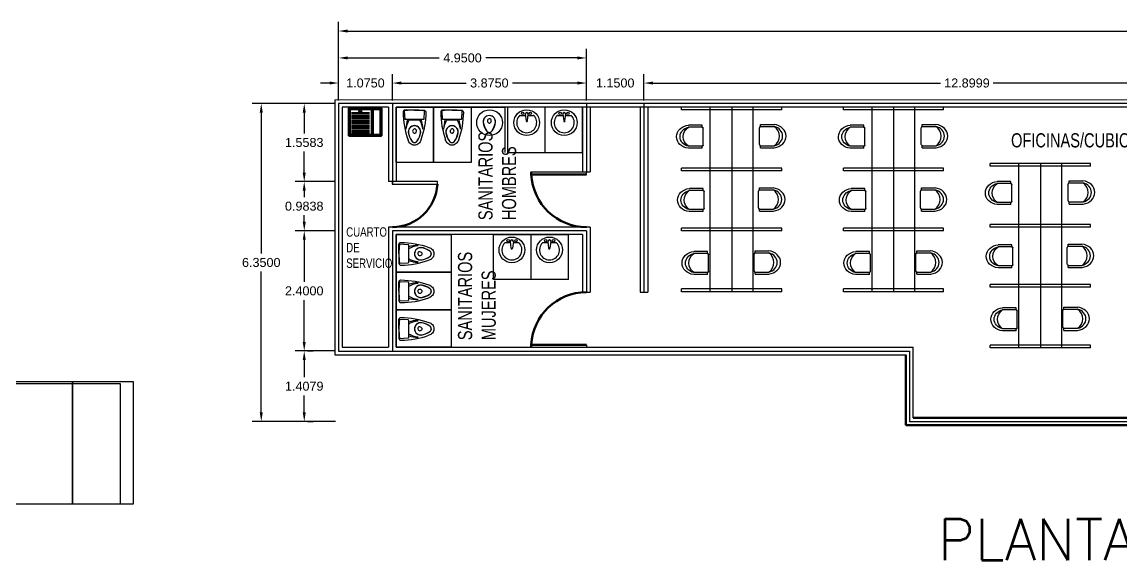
# Model space of a CAD drawing. Header units: millimetres. Extents: x 1263 to 3002, y 1308 to 2683.
# Drawn here: x 1456.54 to 1478.51, y 1385.61 to 1396.36 of the extents above; entities that cross this region are included whole.
import ezdxf

# ---------------------------------------------------------------- set-up
doc = ezdxf.new("R2010")
doc.units = ezdxf.units.MM
doc.header["$PDMODE"] = 34
for name, color, linetype in [('1- muro de carga', 5, 'Continuous'), ('Mezanine', 6, 'Continuous'), ('MUEBLES', 43, 'Continuous')]:
    doc.layers.add(name, color=color, linetype=linetype)
doc.layers.add('muros', color=5, linetype='Continuous', lineweight=50)
doc.styles.add('ARRAY BASE$0$STYLE1', font='swissc.ttf', dxfattribs={"width": 0.9})
doc.styles.get("Standard").update_dxf_attribs({"font": 'arial.ttf'})
doc.styles.add('TEXTOS', font='romans.shx')
doc.dimstyles.get("Standard").update_dxf_attribs({"dimtxt": 0.18, "dimasz": 0.18, "dimexe": 0.18, "dimexo": 0.0625, "dimgap": 0.09, "dimtad": 0, "dimtih": 1, "dimtoh": 1, "dimdec": 4, "dimzin": 0, "dimdsep": 46, "dimtxsty": 'Standard', "dimcen": 0.09, "dimadec": 0, "dimazin": 0, "dimtfac": 1, "dimtdec": 4, "dimtofl": 0, "dimtmove": 0, "dimatfit": 3, "dimfxl": 1, "dimtolj": 1, "dimtzin": 0, "dimarcsym": 0})

# ---------------------------------------------------------------- blocks, each defined once
blk = doc.blocks.new('*D128')
at = {"color": 0, "lineweight": -2, "transparency": 16777216}
for p, q in [((1462.864, 1394.793), (1462.864, 1395.32)), ((1463.939, 1394.793), (1463.939, 1395.32)), ((1462.684, 1395.14), (1462.504, 1395.14)), ((1464.119, 1395.14), (1464.299, 1395.14))]:
    blk.add_line(p, q, dxfattribs=at)
at = {"color": 0, "transparency": 16777216}
for points in [[(1462.684, 1395.17), (1462.684, 1395.11), (1462.864, 1395.14)], [(1464.119, 1395.17), (1464.119, 1395.11), (1463.939, 1395.14)]]:
    blk.add_solid(points, dxfattribs=at)
at = {"layer": 'Defpoints', "color": 0, "transparency": 16777216}
for p in [(1463.939, 1395.14), (1462.864, 1394.731), (1463.939, 1394.731)]:
    blk.add_point(p, dxfattribs=at)
at = {"color": 0, "transparency": 16777216, "insert": (1463.401, 1395.14), "char_height": 0.18, "attachment_point": 5}
blk.add_mtext('\\A1;1.0750', dxfattribs=at)
blk = doc.blocks.new('*D129')
at = {"color": 0, "lineweight": -2, "transparency": 16777216}
for p, q in [((1463.939, 1394.793), (1463.939, 1395.32)), ((1467.814, 1394.793), (1467.814, 1395.32)), ((1464.119, 1395.14), (1465.413, 1395.14)), ((1467.634, 1395.14), (1466.339, 1395.14))]:
    blk.add_line(p, q, dxfattribs=at)
at = {"color": 0, "transparency": 16777216}
for points in [[(1464.119, 1395.17), (1464.119, 1395.11), (1463.939, 1395.14)], [(1467.634, 1395.17), (1467.634, 1395.11), (1467.814, 1395.14)]]:
    blk.add_solid(points, dxfattribs=at)
at = {"layer": 'Defpoints', "color": 0, "transparency": 16777216}
for p in [(1467.814, 1395.14), (1463.939, 1394.731), (1467.814, 1394.731)]:
    blk.add_point(p, dxfattribs=at)
at = {"color": 0, "transparency": 16777216, "insert": (1465.876, 1395.14), "char_height": 0.18, "attachment_point": 5}
blk.add_mtext('\\A1;3.8750', dxfattribs=at)
blk = doc.blocks.new('*D130')
at = {"color": 0, "lineweight": -2, "transparency": 16777216}
for p, q in [((1467.814, 1394.793), (1467.814, 1395.32)), ((1468.964, 1394.793), (1468.964, 1395.32)), ((1467.634, 1395.14), (1467.454, 1395.14)), ((1469.144, 1395.14), (1469.324, 1395.14))]:
    blk.add_line(p, q, dxfattribs=at)
at = {"color": 0, "transparency": 16777216}
for points in [[(1467.634, 1395.17), (1467.634, 1395.11), (1467.814, 1395.14)], [(1469.144, 1395.17), (1469.144, 1395.11), (1468.964, 1395.14)]]:
    blk.add_solid(points, dxfattribs=at)
at = {"layer": 'Defpoints', "color": 0, "transparency": 16777216}
for p in [(1468.964, 1395.14), (1467.814, 1394.731), (1468.964, 1394.731)]:
    blk.add_point(p, dxfattribs=at)
at = {"color": 0, "transparency": 16777216, "insert": (1468.389, 1395.14), "char_height": 0.18, "attachment_point": 5}
blk.add_mtext('\\A1;1.1500', dxfattribs=at)
blk = doc.blocks.new('*D109')
at = {"color": 0, "lineweight": -2, "transparency": 16777216}
for p, q in [((1468.964, 1394.793), (1468.964, 1395.32)), ((1481.863, 1394.793), (1481.863, 1395.32)), ((1469.144, 1395.14), (1474.888, 1395.14)), ((1481.683, 1395.14), (1475.939, 1395.14))]:
    blk.add_line(p, q, dxfattribs=at)
at = {"color": 0, "transparency": 16777216}
for points in [[(1469.144, 1395.17), (1469.144, 1395.11), (1468.964, 1395.14)], [(1481.683, 1395.17), (1481.683, 1395.11), (1481.863, 1395.14)]]:
    blk.add_solid(points, dxfattribs=at)
at = {"layer": 'Defpoints', "color": 0, "transparency": 16777216}
for p in [(1481.863, 1395.14), (1468.964, 1394.731), (1481.863, 1394.731)]:
    blk.add_point(p, dxfattribs=at)
at = {"color": 0, "transparency": 16777216, "insert": (1475.413, 1395.14), "char_height": 0.18, "attachment_point": 5}
blk.add_mtext('\\A1;12.8999', dxfattribs=at)
blk = doc.blocks.new('*D134')
at = {"color": 0, "lineweight": -2, "transparency": 16777216}
for p, q in [((1462.864, 1394.793), (1462.864, 1395.821)), ((1467.814, 1394.793), (1467.814, 1395.821)), ((1463.044, 1395.641), (1464.872, 1395.641)), ((1467.634, 1395.641), (1465.805, 1395.641))]:
    blk.add_line(p, q, dxfattribs=at)
at = {"color": 0, "transparency": 16777216}
for points in [[(1463.044, 1395.671), (1463.044, 1395.611), (1462.864, 1395.641)], [(1467.634, 1395.671), (1467.634, 1395.611), (1467.814, 1395.641)]]:
    blk.add_solid(points, dxfattribs=at)
at = {"layer": 'Defpoints', "color": 0, "transparency": 16777216}
for p in [(1467.814, 1395.641), (1462.864, 1394.731), (1467.814, 1394.731)]:
    blk.add_point(p, dxfattribs=at)
at = {"color": 0, "transparency": 16777216, "insert": (1465.339, 1395.641), "char_height": 0.18, "attachment_point": 5}
blk.add_mtext('\\A1;4.9500', dxfattribs=at)
blk = doc.blocks.new('*D137')
at = {"color": 0, "lineweight": -2, "transparency": 16777216}
for p, q in [((1462.864, 1394.793), (1462.864, 1396.359)), ((1463.044, 1396.179), (1484.236, 1396.179)), ((1506.502, 1396.179), (1485.31, 1396.179)), ((1506.682, 1394.793), (1506.682, 1396.359))]:
    blk.add_line(p, q, dxfattribs=at)
at = {"color": 0, "transparency": 16777216}
for points in [[(1463.044, 1396.209), (1463.044, 1396.149), (1462.864, 1396.179)], [(1506.502, 1396.209), (1506.502, 1396.149), (1506.682, 1396.179)]]:
    blk.add_solid(points, dxfattribs=at)
at = {"layer": 'Defpoints', "color": 0, "transparency": 16777216}
for p in [(1506.682, 1396.179), (1462.864, 1394.731), (1506.682, 1394.731)]:
    blk.add_point(p, dxfattribs=at)
at = {"color": 0, "transparency": 16777216, "insert": (1484.773, 1396.179), "char_height": 0.18, "attachment_point": 5}
blk.add_mtext('\\A1;43.8186', dxfattribs=at)
blk = doc.blocks.new('*D138')
at = {"color": 0, "lineweight": -2, "transparency": 16777216}
for p, q in [((1462.801, 1394.731), (1461.999, 1394.731)), ((1462.179, 1394.551), (1462.179, 1394.134)), ((1462.179, 1393.352), (1462.179, 1393.77)), ((1462.801, 1393.172), (1461.999, 1393.172))]:
    blk.add_line(p, q, dxfattribs=at)
at = {"color": 0, "transparency": 16777216}
for points in [[(1462.149, 1394.551), (1462.209, 1394.551), (1462.179, 1394.731)], [(1462.149, 1393.352), (1462.209, 1393.352), (1462.179, 1393.172)]]:
    blk.add_solid(points, dxfattribs=at)
at = {"layer": 'Defpoints', "color": 0, "transparency": 16777216}
for p in [(1462.864, 1394.731), (1462.179, 1393.172), (1462.864, 1393.172)]:
    blk.add_point(p, dxfattribs=at)
at = {"color": 0, "transparency": 16777216, "insert": (1462.179, 1393.952), "char_height": 0.18, "attachment_point": 5}
blk.add_mtext('\\A1;1.5583', dxfattribs=at)
blk = doc.blocks.new('*D139')
at = {"color": 0, "lineweight": -2, "transparency": 16777216}
for p, q in [((1462.801, 1393.172), (1461.999, 1393.172)), ((1462.179, 1392.992), (1462.179, 1392.862)), ((1462.179, 1392.369), (1462.179, 1392.499)), ((1462.801, 1392.189), (1461.999, 1392.189))]:
    blk.add_line(p, q, dxfattribs=at)
at = {"color": 0, "transparency": 16777216}
for points in [[(1462.149, 1392.992), (1462.209, 1392.992), (1462.179, 1393.172)], [(1462.149, 1392.369), (1462.209, 1392.369), (1462.179, 1392.189)]]:
    blk.add_solid(points, dxfattribs=at)
at = {"layer": 'Defpoints', "color": 0, "transparency": 16777216}
for p in [(1462.864, 1393.172), (1462.179, 1392.189), (1462.864, 1392.189)]:
    blk.add_point(p, dxfattribs=at)
at = {"color": 0, "transparency": 16777216, "insert": (1462.179, 1392.68), "char_height": 0.18, "attachment_point": 5}
blk.add_mtext('\\A1;0.9838', dxfattribs=at)
blk = doc.blocks.new('*D113')
at = {"color": 0, "lineweight": -2, "transparency": 16777216}
for p, q in [((1462.801, 1392.189), (1461.999, 1392.189)), ((1462.179, 1392.009), (1462.179, 1391.17)), ((1462.179, 1389.969), (1462.179, 1390.807)), ((1462.801, 1389.789), (1461.999, 1389.789))]:
    blk.add_line(p, q, dxfattribs=at)
at = {"color": 0, "transparency": 16777216}
for points in [[(1462.149, 1392.009), (1462.209, 1392.009), (1462.179, 1392.189)], [(1462.149, 1389.969), (1462.209, 1389.969), (1462.179, 1389.789)]]:
    blk.add_solid(points, dxfattribs=at)
at = {"layer": 'Defpoints', "color": 0, "transparency": 16777216}
for p in [(1462.864, 1392.189), (1462.179, 1389.789), (1462.864, 1389.789)]:
    blk.add_point(p, dxfattribs=at)
at = {"color": 0, "transparency": 16777216, "insert": (1462.179, 1390.989), "char_height": 0.18, "attachment_point": 5}
blk.add_mtext('\\A1;2.4000', dxfattribs=at)
blk = doc.blocks.new('*D114')
at = {"color": 0, "lineweight": -2, "transparency": 16777216}
for p, q in [((1462.179, 1389.609), (1462.179, 1389.267)), ((1462.242, 1389.789), (1462.359, 1389.789)), ((1462.179, 1388.561), (1462.179, 1388.903)), ((1462.242, 1388.381), (1462.359, 1388.381))]:
    blk.add_line(p, q, dxfattribs=at)
at = {"color": 0, "transparency": 16777216}
for points in [[(1462.149, 1389.609), (1462.209, 1389.609), (1462.179, 1389.789)], [(1462.149, 1388.561), (1462.209, 1388.561), (1462.179, 1388.381)]]:
    blk.add_solid(points, dxfattribs=at)
at = {"layer": 'Defpoints', "color": 0, "transparency": 16777216}
for p in [(1462.179, 1389.789), (1462.179, 1388.381), (1462.179, 1388.381)]:
    blk.add_point(p, dxfattribs=at)
at = {"color": 0, "transparency": 16777216, "insert": (1462.179, 1389.085), "char_height": 0.18, "attachment_point": 5}
blk.add_mtext('\\A1;1.4079', dxfattribs=at)
blk = doc.blocks.new('*D115')
at = {"color": 0, "lineweight": -2, "transparency": 16777216}
for p, q in [((1462.801, 1394.731), (1461.141, 1394.731)), ((1461.321, 1394.551), (1461.321, 1391.738)), ((1461.321, 1388.561), (1461.321, 1391.374)), ((1462.801, 1388.381), (1461.141, 1388.381))]:
    blk.add_line(p, q, dxfattribs=at)
at = {"color": 0, "transparency": 16777216}
for points in [[(1461.291, 1394.551), (1461.351, 1394.551), (1461.321, 1394.731)], [(1461.291, 1388.561), (1461.351, 1388.561), (1461.321, 1388.381)]]:
    blk.add_solid(points, dxfattribs=at)
at = {"layer": 'Defpoints', "color": 0, "transparency": 16777216}
for p in [(1462.864, 1394.731), (1461.321, 1388.381), (1462.864, 1388.381)]:
    blk.add_point(p, dxfattribs=at)
at = {"color": 0, "transparency": 16777216, "insert": (1461.321, 1391.556), "char_height": 0.18, "attachment_point": 5}
blk.add_mtext('\\A1;6.3500', dxfattribs=at)

msp = doc.modelspace()

# ---------------------------------------------------------------- linework, layer by layer
at = {"color": 6}
for p, q in [((1463.93852, 1394.73073), (1463.93852, 1393.12238)), ((1467.81352, 1394.73073), (1467.81352, 1393.36389)), ((1463.93852, 1392.18866), (1463.93852, 1389.78858)), ((1467.81352, 1392.18891), (1467.81364, 1390.96431))]:
    msp.add_line(p, q, dxfattribs=at)
at = {"color": 5}
for p, q in [((1464.01352, 1394.65573), (1464.01352, 1393.17238)), ((1467.73852, 1394.65573), (1467.73852, 1393.36133)), ((1467.88852, 1394.65573), (1467.88852, 1393.36389)), ((1467.73852, 1393.36389), (1467.88852, 1393.36389)), ((1464.01352, 1393.17238), (1463.86352, 1393.17238)), ((1464.01352, 1392.26675), (1464.01352, 1392.26363)), ((1467.88852, 1392.26392), (1467.88852, 1390.96431)), ((1464.01352, 1392.11363), (1464.01352, 1389.86358)), ((1467.73852, 1392.11393), (1467.73864, 1390.96176)), ((1467.73869, 1390.96431), (1467.88852, 1390.96431)), ((1468.88852, 1390.96431), (1469.03852, 1390.96431))]:
    msp.add_line(p, q, dxfattribs=at)
for p, q in [((1465.51352, 1394.65573), (1466.18445, 1394.65573)), ((1469.71414, 1394.60172), (1469.71414, 1394.65573)), ((1471.71626, 1394.60172), (1471.71626, 1394.65573)), ((1472.94528, 1394.60172), (1472.94528, 1394.65573)), ((1474.94739, 1394.60172), (1474.94739, 1394.65573)), ((1467.81352, 1393.31389), (1467.81352, 1393.36389)), ((1469.71414, 1393.38615), (1469.71414, 1393.44016)), ((1471.71626, 1393.38615), (1471.71626, 1393.44016)), ((1472.94528, 1393.38615), (1472.94528, 1393.44016)), ((1474.94739, 1393.38615), (1474.94739, 1393.44016)), ((1475.87976, 1393.47778), (1475.87976, 1393.53179)), ((1477.88187, 1393.47778), (1477.88187, 1393.53179)), ((1463.93832, 1393.17238), (1463.93818, 1393.12238)), ((1464.83818, 1393.17238), (1463.93832, 1393.17238)), ((1469.71414, 1392.18884), (1469.71414, 1392.24285)), ((1471.71626, 1392.18884), (1471.71626, 1392.24285)), ((1472.94528, 1392.18884), (1472.94528, 1392.24285)), ((1474.94739, 1392.18884), (1474.94739, 1392.24285)), ((1475.87976, 1392.26222), (1475.87976, 1392.31622)), ((1477.88187, 1392.26222), (1477.88187, 1392.31622)), ((1465.95931, 1392.11378), (1466.70931, 1392.11378)), ((1466.70931, 1392.11378), (1467.45931, 1392.11378)), ((1469.71414, 1390.97327), (1469.71414, 1391.02728)), ((1471.71626, 1390.97327), (1471.71626, 1391.02728)), ((1472.94528, 1390.97327), (1472.94528, 1391.02728)), ((1474.94739, 1390.97327), (1474.94739, 1391.02728)), ((1475.87976, 1391.0649), (1475.87976, 1391.11891)), ((1477.88187, 1391.0649), (1477.88187, 1391.11891)), ((1467.81352, 1389.91431), (1467.81352, 1389.86431)), ((1475.87976, 1389.84933), (1475.87976, 1389.90334)), ((1477.88187, 1389.84933), (1477.88187, 1389.90334))]:
    msp.add_line(p, q)
for points in [[(1456.32983, 1386.73429), (1457.54983, 1386.73429), (1457.54983, 1389.17429), (1456.32983, 1389.17429), (1456.32983, 1386.73429)], [(1457.54983, 1386.73429), (1458.76983, 1386.73429), (1458.76983, 1389.17429), (1457.54983, 1389.17429), (1457.54983, 1386.73429)], [(1453.88983, 1389.13429), (1453.88983, 1386.73429), (1458.50983, 1386.73429), (1458.50983, 1389.13429), (1453.88983, 1389.13429)]]:
    msp.add_lwpolyline(points)
at = {"layer": '1- muro de carga', "lineweight": 25}
msp.add_line((1462.78852, 1394.80573), (1506.77946, 1394.81392), dxfattribs=at)
at = {"layer": 'Mezanine', "color": 5, "ltscale": 2}
for p, q in [((1462.78852, 1394.80573), (1462.78852, 1389.71358)), ((1463.86352, 1394.65573), (1462.93852, 1394.65573)), ((1462.93852, 1394.65573), (1462.93852, 1389.86358)), ((1463.86352, 1394.65573), (1463.86352, 1393.17238)), ((1481.86352, 1394.65573), (1464.01352, 1394.65573)), ((1467.73852, 1394.65573), (1464.01352, 1394.65573)), ((1468.88852, 1394.65573), (1468.88852, 1390.96431)), ((1469.03852, 1394.65573), (1469.03852, 1390.96431)), ((1467.88852, 1392.26392), (1463.86352, 1392.26361)), ((1463.86352, 1392.26361), (1463.86352, 1392.26358)), ((1463.86352, 1392.26361), (1463.86352, 1392.26358)), ((1463.86352, 1392.26358), (1463.86352, 1389.86358)), ((1467.73896, 1392.11393), (1464.01352, 1392.11363)), ((1467.73869, 1390.96174), (1467.73869, 1390.96176)), ((1462.93852, 1389.86358), (1463.86352, 1389.86358)), ((1464.01352, 1389.86358), (1474.34108, 1389.86358)), ((1474.34108, 1388.45573), (1474.34108, 1389.86358)), ((1462.78852, 1389.71358), (1474.19108, 1389.71358))]:
    msp.add_line(p, q, dxfattribs=at)
at = {"layer": 'Mezanine', "ltscale": 2}
msp.add_line((1493.56352, 1394.73073), (1462.86352, 1394.73073), dxfattribs=at)
at = {"layer": 'Mezanine', "color": 6, "ltscale": 2}
for p, q in [((1462.86352, 1394.73073), (1462.86352, 1390.28858)), ((1468.96352, 1394.73073), (1468.96352, 1390.96431)), ((1468.96352, 1394.73073), (1468.96352, 1390.96431)), ((1467.81352, 1392.18891), (1463.93852, 1392.18866)), ((1462.86352, 1390.28858), (1462.86352, 1389.78858)), ((1462.86352, 1389.78858), (1474.26608, 1389.78858)), ((1474.26608, 1389.78858), (1474.26608, 1388.38073)), ((1474.26608, 1388.38073), (1493.56352, 1388.38073))]:
    msp.add_line(p, q, dxfattribs=at)
at = {"layer": 'Mezanine', "color": 7, "ltscale": 2}
for p, q in [((1465.51352, 1394.65573), (1465.51352, 1393.75573)), ((1466.18445, 1394.65573), (1466.18445, 1393.75573)), ((1466.98852, 1394.65573), (1466.23852, 1394.65573)), ((1466.23852, 1394.65573), (1466.23852, 1393.75573)), ((1467.73852, 1394.65573), (1466.98852, 1394.65573)), ((1466.98852, 1393.75573), (1466.98852, 1394.65573)), ((1467.73852, 1393.75573), (1467.73852, 1394.65573)), ((1471.71626, 1394.65573), (1469.71414, 1394.65573)), ((1470.28618, 1390.97327), (1470.28618, 1394.65573)), ((1470.7152, 1394.65573), (1470.7152, 1390.97327)), ((1471.14422, 1390.97327), (1471.14422, 1394.65573)), ((1474.94739, 1394.65573), (1472.94528, 1394.65573)), ((1473.51731, 1390.97327), (1473.51731, 1394.65573)), ((1473.94634, 1394.65573), (1473.94634, 1390.97327)), ((1474.37536, 1390.97327), (1474.37536, 1394.65573)), ((1471.71626, 1394.60172), (1469.71414, 1394.60172)), ((1474.94739, 1394.60172), (1472.94528, 1394.60172)), ((1466.23852, 1393.75573), (1466.98852, 1393.75573)), ((1466.98852, 1393.75573), (1467.73852, 1393.75573)), ((1466.71352, 1393.36389), (1467.81352, 1393.36389)), ((1471.71626, 1393.44016), (1469.71414, 1393.44016)), ((1471.71626, 1393.38615), (1469.71414, 1393.38615)), ((1474.94739, 1393.44016), (1472.94528, 1393.44016)), ((1474.94739, 1393.38615), (1472.94528, 1393.38615)), ((1477.88187, 1393.53179), (1475.87976, 1393.53179)), ((1477.88187, 1393.47778), (1475.87976, 1393.47778)), ((1476.45179, 1389.84933), (1476.45179, 1393.53179)), ((1476.88081, 1393.53179), (1476.88081, 1389.84933)), ((1477.30984, 1389.84933), (1477.30984, 1393.53179)), ((1463.93818, 1393.12238), (1464.83818, 1393.12238)), ((1464.83818, 1393.12238), (1464.83818, 1393.17238)), ((1471.71626, 1392.24285), (1469.71414, 1392.24285)), ((1474.94739, 1392.24285), (1472.94528, 1392.24285)), ((1477.88187, 1392.31622), (1475.87976, 1392.31622)), ((1477.88187, 1392.26222), (1475.87976, 1392.26222)), ((1465.95931, 1391.21378), (1465.95931, 1392.11378)), ((1466.70931, 1392.11378), (1465.95931, 1392.11378)), ((1466.70931, 1391.21378), (1466.70931, 1392.11378)), ((1467.45931, 1392.11378), (1466.70931, 1392.11378)), ((1467.45931, 1391.21378), (1467.45931, 1392.11378)), ((1471.71626, 1392.18884), (1469.71414, 1392.18884)), ((1474.94739, 1392.18884), (1472.94528, 1392.18884)), ((1466.70931, 1391.21378), (1465.95931, 1391.21378)), ((1467.45931, 1391.21378), (1466.70931, 1391.21378)), ((1471.71626, 1391.02728), (1469.71414, 1391.02728)), ((1471.71626, 1390.97327), (1469.71414, 1390.97327)), ((1474.94739, 1391.02728), (1472.94528, 1391.02728)), ((1474.94739, 1390.97327), (1472.94528, 1390.97327)), ((1477.88187, 1391.11891), (1475.87976, 1391.11891)), ((1477.88187, 1391.0649), (1475.87976, 1391.0649)), ((1466.71352, 1389.86431), (1467.81352, 1389.86431)), ((1477.88187, 1389.90334), (1475.87976, 1389.90334)), ((1477.88187, 1389.84933), (1475.87976, 1389.84933))]:
    msp.add_line(p, q, dxfattribs=at)
for points in [[(1464.76352, 1394.65573), (1464.76352, 1393.55573), (1464.01352, 1393.55573), (1464.01352, 1394.65573)], [(1465.51352, 1394.65573), (1465.51352, 1393.55573), (1464.76352, 1393.55573), (1464.76352, 1394.65573)], [(1464.01352, 1392.11358), (1465.11352, 1392.11358), (1465.11352, 1391.36358), (1464.01352, 1391.36358)], [(1464.01352, 1391.36358), (1465.11352, 1391.36358), (1465.11352, 1390.61358), (1464.01352, 1390.61358)], [(1464.01352, 1390.61358), (1465.11352, 1390.61358), (1465.11352, 1389.86358), (1464.01352, 1389.86358)]]:
    msp.add_lwpolyline(points, close=True, dxfattribs=at)
at = {"layer": 'MUEBLES', "color": 7}
for p, q in [((1464.38024, 1394.59921), (1464.19054, 1394.59921)), ((1465.13024, 1394.59921), (1464.94054, 1394.59921)), ((1466.48138, 1394.49156), (1466.59663, 1394.49156)), ((1466.59278, 1394.52013), (1466.61115, 1394.38356)), ((1466.63628, 1394.38356), (1466.64992, 1394.52013)), ((1466.64707, 1394.49156), (1466.76132, 1394.49156)), ((1467.23138, 1394.49156), (1467.34663, 1394.49156)), ((1467.34278, 1394.52013), (1467.36115, 1394.38356)), ((1467.38628, 1394.38356), (1467.39992, 1394.52013)), ((1467.39707, 1394.49156), (1467.51132, 1394.49156)), ((1470.11893, 1394.25915), (1469.84966, 1394.25915)), ((1470.12478, 1394.30005), (1469.85255, 1394.30005)), ((1470.12478, 1394.25875), (1470.12478, 1394.30005)), ((1470.14542, 1393.9006), (1470.14542, 1394.23597)), ((1471.27, 1393.91149), (1471.27, 1394.24686)), ((1471.29064, 1394.31094), (1471.56286, 1394.31094)), ((1471.29064, 1394.26964), (1471.29064, 1394.31094)), ((1471.29649, 1394.27004), (1471.56576, 1394.27004)), ((1473.35007, 1394.25915), (1473.08079, 1394.25915)), ((1473.35592, 1394.30005), (1473.08369, 1394.30005)), ((1473.35592, 1394.25875), (1473.35592, 1394.30005)), ((1473.37656, 1393.9006), (1473.37656, 1394.23597)), ((1474.50113, 1393.91149), (1474.50113, 1394.24686)), ((1474.52177, 1394.31094), (1474.794, 1394.31094)), ((1474.52177, 1394.26964), (1474.52177, 1394.31094)), ((1474.52762, 1394.27004), (1474.7969, 1394.27004)), ((1470.11893, 1393.87743), (1469.84966, 1393.87743)), ((1470.12478, 1393.83653), (1469.84966, 1393.83653)), ((1470.12478, 1393.83653), (1470.12478, 1393.87743)), ((1471.29064, 1393.84741), (1471.29064, 1393.88831)), ((1471.29064, 1393.84741), (1471.56576, 1393.84741)), ((1471.29649, 1393.88831), (1471.56576, 1393.88831)), ((1473.35007, 1393.87743), (1473.08079, 1393.87743)), ((1473.35592, 1393.83653), (1473.08079, 1393.83653)), ((1473.35592, 1393.83653), (1473.35592, 1393.87743)), ((1474.52177, 1393.84741), (1474.52177, 1393.88831)), ((1474.52177, 1393.84741), (1474.7969, 1393.84741)), ((1474.52762, 1393.88831), (1474.7969, 1393.88831)), ((1476.28455, 1393.13521), (1476.01527, 1393.13521)), ((1476.2904, 1393.17611), (1476.01817, 1393.17611)), ((1476.2904, 1393.13482), (1476.2904, 1393.17611)), ((1476.31103, 1392.77667), (1476.31103, 1393.11203)), ((1477.43561, 1392.78755), (1477.43561, 1393.12292)), ((1477.45625, 1393.187), (1477.72848, 1393.187)), ((1477.45625, 1393.1457), (1477.45625, 1393.187)), ((1477.4621, 1393.1461), (1477.73137, 1393.1461)), ((1470.13769, 1392.99393), (1469.86841, 1392.99393)), ((1470.14354, 1393.03483), (1469.87131, 1393.03483)), ((1470.14354, 1392.99354), (1470.14354, 1393.03483)), ((1470.16417, 1392.63539), (1470.16417, 1392.97075)), ((1471.25124, 1392.64627), (1471.25124, 1392.98164)), ((1471.27188, 1393.04572), (1471.54411, 1393.04572)), ((1471.27188, 1393.00442), (1471.27188, 1393.04572)), ((1471.27773, 1393.00482), (1471.54701, 1393.00482)), ((1473.36882, 1392.99393), (1473.09955, 1392.99393)), ((1473.37467, 1393.03483), (1473.10244, 1393.03483)), ((1473.37467, 1392.99354), (1473.37467, 1393.03483)), ((1473.39531, 1392.63539), (1473.39531, 1392.97075)), ((1474.48238, 1392.64627), (1474.48238, 1392.98164)), ((1474.50302, 1393.04572), (1474.77525, 1393.04572)), ((1474.50302, 1393.00442), (1474.50302, 1393.04572)), ((1474.50887, 1393.00482), (1474.77814, 1393.00482)), ((1476.28455, 1392.75349), (1476.01527, 1392.75349)), ((1476.2904, 1392.71259), (1476.01527, 1392.71259)), ((1476.2904, 1392.71259), (1476.2904, 1392.75349)), ((1477.45625, 1392.72348), (1477.45625, 1392.76438)), ((1477.45625, 1392.72348), (1477.73137, 1392.72348)), ((1477.4621, 1392.76438), (1477.73137, 1392.76438)), ((1470.13769, 1392.61221), (1469.86841, 1392.61221)), ((1470.14354, 1392.57131), (1469.86841, 1392.57131)), ((1470.14354, 1392.57131), (1470.14354, 1392.61221)), ((1471.27188, 1392.5822), (1471.27188, 1392.6231)), ((1471.27188, 1392.5822), (1471.54701, 1392.5822)), ((1471.27773, 1392.6231), (1471.54701, 1392.6231)), ((1473.36882, 1392.61221), (1473.09955, 1392.61221)), ((1473.37467, 1392.57131), (1473.09955, 1392.57131)), ((1473.37467, 1392.57131), (1473.37467, 1392.61221)), ((1474.50302, 1392.5822), (1474.50302, 1392.6231)), ((1474.50302, 1392.5822), (1474.77814, 1392.5822)), ((1474.50887, 1392.6231), (1474.77814, 1392.6231)), ((1466.30077, 1391.94961), (1466.18651, 1391.94961)), ((1466.31155, 1391.84162), (1466.29791, 1391.97818)), ((1466.35505, 1391.97818), (1466.33668, 1391.84162)), ((1466.46645, 1391.94961), (1466.35121, 1391.94961)), ((1467.05077, 1391.94961), (1466.93651, 1391.94961)), ((1467.06155, 1391.84162), (1467.04791, 1391.97818)), ((1467.10505, 1391.97818), (1467.08668, 1391.84162)), ((1467.21645, 1391.94961), (1467.10121, 1391.94961)), ((1471.18256, 1391.78821), (1471.45479, 1391.78821)), ((1471.18256, 1391.74691), (1471.18256, 1391.78821)), ((1474.41369, 1391.78821), (1474.68592, 1391.78821)), ((1474.41369, 1391.74691), (1474.41369, 1391.78821)), ((1476.3033, 1391.86999), (1476.03403, 1391.86999)), ((1476.30915, 1391.91089), (1476.03692, 1391.91089)), ((1476.30915, 1391.8696), (1476.30915, 1391.91089)), ((1476.32979, 1391.51145), (1476.32979, 1391.84682)), ((1477.41686, 1391.52234), (1477.41686, 1391.8577)), ((1477.43749, 1391.92178), (1477.70972, 1391.92178)), ((1477.43749, 1391.88049), (1477.43749, 1391.92178)), ((1477.44334, 1391.88088), (1477.71262, 1391.88088)), ((1464.07004, 1391.7303), (1464.07004, 1391.5406)), ((1470.22701, 1391.73642), (1469.95773, 1391.73642)), ((1470.23286, 1391.77732), (1469.96063, 1391.77732)), ((1470.23286, 1391.73602), (1470.23286, 1391.77732)), ((1470.2535, 1391.37787), (1470.2535, 1391.71324)), ((1471.16192, 1391.38876), (1471.16192, 1391.72413)), ((1471.18841, 1391.74731), (1471.45768, 1391.74731)), ((1473.45815, 1391.73642), (1473.18887, 1391.73642)), ((1473.464, 1391.77732), (1473.19177, 1391.77732)), ((1473.464, 1391.73602), (1473.464, 1391.77732)), ((1473.48463, 1391.37787), (1473.48463, 1391.71324)), ((1474.39306, 1391.38876), (1474.39306, 1391.72413)), ((1474.41954, 1391.74731), (1474.68882, 1391.74731)), ((1470.22701, 1391.35469), (1469.95773, 1391.35469)), ((1470.23286, 1391.31379), (1470.23286, 1391.35469)), ((1471.18256, 1391.32468), (1471.18256, 1391.36558)), ((1471.18841, 1391.36558), (1471.45768, 1391.36558)), ((1473.45815, 1391.35469), (1473.18887, 1391.35469)), ((1473.464, 1391.31379), (1473.464, 1391.35469)), ((1474.41369, 1391.32468), (1474.41369, 1391.36558)), ((1474.41954, 1391.36558), (1474.68882, 1391.36558)), ((1476.3033, 1391.48827), (1476.03403, 1391.48827)), ((1476.30915, 1391.44737), (1476.03403, 1391.44737)), ((1476.30915, 1391.44737), (1476.30915, 1391.48827)), ((1477.43749, 1391.45826), (1477.43749, 1391.49916)), ((1477.43749, 1391.45826), (1477.71262, 1391.45826)), ((1477.44334, 1391.49916), (1477.71262, 1391.49916)), ((1470.23286, 1391.31379), (1469.95773, 1391.31379)), ((1471.18256, 1391.32468), (1471.45768, 1391.32468)), ((1473.464, 1391.31379), (1473.18887, 1391.31379)), ((1474.41369, 1391.32468), (1474.68882, 1391.32468)), ((1464.07004, 1390.9803), (1464.07004, 1390.7906)), ((1476.39262, 1390.61248), (1476.12335, 1390.61248)), ((1476.39847, 1390.65338), (1476.12624, 1390.65338)), ((1476.39847, 1390.61208), (1476.39847, 1390.65338)), ((1476.41911, 1390.25393), (1476.41911, 1390.5893)), ((1477.32753, 1390.26482), (1477.32753, 1390.60019)), ((1477.34817, 1390.66427), (1477.6204, 1390.66427)), ((1477.34817, 1390.62297), (1477.34817, 1390.66427)), ((1477.35402, 1390.62337), (1477.6233, 1390.62337)), ((1464.07004, 1390.2303), (1464.07004, 1390.0406)), ((1476.39262, 1390.23076), (1476.12335, 1390.23076)), ((1476.39847, 1390.18986), (1476.12335, 1390.18986)), ((1476.39847, 1390.18986), (1476.39847, 1390.23076)), ((1477.34817, 1390.20074), (1477.34817, 1390.24164)), ((1477.34817, 1390.20074), (1477.6233, 1390.20074)), ((1477.35402, 1390.24164), (1477.6233, 1390.24164))]:
    msp.add_line(p, q, dxfattribs=at)
for points in [[(1464.56707, 1394.58969, -0.39974944), (1464.57699, 1394.57812), (1464.5687, 1394.4201, -0.39895955), (1464.55721, 1394.40919), (1464.38024, 1394.40919), (1464.20327, 1394.40919, -0.39895955), (1464.19177, 1394.4201), (1464.18349, 1394.57812, -0.39974944), (1464.19054, 1394.59921, 0.44429317), (1464.15388, 1394.55864, 0.08266886), (1464.252, 1394.00159)], [(1464.56707, 1394.58969, 0.02553737), (1464.38024, 1394.59921), (1464.56994, 1394.59921, -0.44429317), (1464.60659, 1394.55864, -0.08266886), (1464.50848, 1394.00159, -0.13693872), (1464.46461, 1393.93156, -0.185158), (1464.38024, 1393.89921, -0.185158), (1464.29587, 1393.93156, -0.13693872), (1464.252, 1394.00159)], [(1465.31707, 1394.58969, -0.39974944), (1465.32699, 1394.57812), (1465.3187, 1394.4201, -0.39895955), (1465.30721, 1394.40919), (1465.13024, 1394.40919), (1464.95327, 1394.40919, -0.39895955), (1464.94177, 1394.4201), (1464.93349, 1394.57812, -0.39974944), (1464.94054, 1394.59921, 0.44429317), (1464.90388, 1394.55864, 0.08266886), (1465.002, 1394.00159)], [(1465.31707, 1394.58969, 0.02553737), (1465.13024, 1394.59921), (1465.31994, 1394.59921, -0.44429317), (1465.35659, 1394.55864, -0.08266886), (1465.25848, 1394.00159, -0.13693872), (1465.21461, 1393.93156, -0.185158), (1465.13024, 1393.89921, -0.185158), (1465.04587, 1393.93156, -0.13693872), (1465.002, 1394.00159)], [(1465.99478, 1394.33533, 0.49236941), (1465.87459, 1394.49156, 0.49236941), (1465.75441, 1394.33533)], [(1465.99317, 1394.34038, 0.4810095), (1465.87459, 1394.48879, 0.4810095), (1465.75601, 1394.34038)], [(1464.21629, 1394.21761, -0.10293384), (1464.27781, 1394.40116, -0.26662364), (1464.28378, 1394.40458), (1464.38024, 1394.40458), (1464.4767, 1394.40458, -0.26662364), (1464.48266, 1394.40116, -0.10293384), (1464.54418, 1394.21761)], [(1464.50042, 1394.13323, 0.49236941), (1464.38024, 1394.28945, 0.49236941), (1464.26005, 1394.13323)], [(1464.49882, 1394.13827, 0.4810095), (1464.38024, 1394.28669, 0.4810095), (1464.26166, 1394.13827)], [(1464.96629, 1394.21761, -0.10293384), (1465.02781, 1394.40116, -0.26662364), (1465.03378, 1394.40458), (1465.13024, 1394.40458), (1465.2267, 1394.40458, -0.26662364), (1465.23266, 1394.40116, -0.10293384), (1465.29418, 1394.21761)], [(1465.25042, 1394.13323, 0.49236941), (1465.13024, 1394.28945, 0.49236941), (1465.01005, 1394.13323)], [(1465.24882, 1394.13827, 0.4810095), (1465.13024, 1394.28669, 0.4810095), (1465.01166, 1394.13827)], [(1465.75047, 1394.35978, 0.12261164), (1465.81784, 1394.18677, 0.27575842), (1465.87459, 1394.15289, 0.27575842), (1465.93134, 1394.18677, 0.12261164), (1465.99871, 1394.35978)], [(1465.75365, 1394.35476, 0.11366283), (1465.81673, 1394.19223, 0.29866623), (1465.87459, 1394.15428, 0.29866623), (1465.93246, 1394.19223, 0.11366283), (1465.99553, 1394.35476)], [(1464.25612, 1394.15768, 0.12261164), (1464.32349, 1393.98467, 0.27575842), (1464.38024, 1393.95079, 0.27575842), (1464.43699, 1393.98467, 0.12261164), (1464.50436, 1394.15768)], [(1464.2593, 1394.15266, 0.11366283), (1464.32237, 1393.99012, 0.29866623), (1464.38024, 1393.95217, 0.29866623), (1464.4381, 1393.99012, 0.11366283), (1464.50118, 1394.15266)], [(1465.00612, 1394.15768, 0.12261164), (1465.07349, 1393.98467, 0.27575842), (1465.13024, 1393.95079, 0.27575842), (1465.18699, 1393.98467, 0.12261164), (1465.25436, 1394.15768)], [(1465.0093, 1394.15266, 0.11366283), (1465.07237, 1393.99012, 0.29866623), (1465.13024, 1393.95217, 0.29866623), (1465.1881, 1393.99012, 0.11366283), (1465.25118, 1394.15266)], [(1464.07956, 1391.91713, 0.02553737), (1464.07004, 1391.7303), (1464.07004, 1391.92, -0.44429317), (1464.11062, 1391.95665, -0.08266886), (1464.66766, 1391.85854, -0.13693872), (1464.73769, 1391.81466, -0.185158), (1464.77004, 1391.7303, -0.185158), (1464.73769, 1391.64593, -0.13693872), (1464.66766, 1391.60205)], [(1464.07956, 1391.91713, -0.39974944), (1464.09114, 1391.92704), (1464.24915, 1391.91876, -0.39895955), (1464.26006, 1391.90727), (1464.26006, 1391.7303), (1464.26006, 1391.55333, -0.39895955), (1464.24915, 1391.54183), (1464.09114, 1391.53355, -0.39974944), (1464.07004, 1391.5406, 0.44429317), (1464.11062, 1391.50394, 0.08266886), (1464.66766, 1391.60205)], [(1464.45164, 1391.56635, -0.10293384), (1464.26809, 1391.62787, -0.26662364), (1464.26467, 1391.63383), (1464.26467, 1391.7303), (1464.26467, 1391.82676, -0.26662364), (1464.26809, 1391.83272, -0.10293384), (1464.45164, 1391.89424)], [(1464.53602, 1391.85048, 0.49236941), (1464.3798, 1391.7303, 0.49236941), (1464.53602, 1391.61011)], [(1464.53098, 1391.84888, 0.4810095), (1464.38256, 1391.7303, 0.4810095), (1464.53098, 1391.61172)], [(1464.51157, 1391.60618, 0.12261164), (1464.68459, 1391.67355, 0.27575842), (1464.71846, 1391.7303, 0.27575842), (1464.68459, 1391.78705, 0.12261164), (1464.51157, 1391.85442)], [(1464.51659, 1391.60936, 0.11366283), (1464.67913, 1391.67243, 0.29866623), (1464.71708, 1391.7303, 0.29866623), (1464.67913, 1391.78816, 0.11366283), (1464.51659, 1391.85124)], [(1464.07956, 1391.16713, 0.02553737), (1464.07004, 1390.9803), (1464.07004, 1391.17, -0.44429317), (1464.11062, 1391.20665, -0.08266886), (1464.66766, 1391.10854, -0.13693872), (1464.73769, 1391.06466, -0.185158), (1464.77004, 1390.9803, -0.185158), (1464.73769, 1390.89593, -0.13693872), (1464.66766, 1390.85205)], [(1464.07956, 1391.16713, -0.39974944), (1464.09114, 1391.17704), (1464.24915, 1391.16876, -0.39895955), (1464.26006, 1391.15727), (1464.26006, 1390.9803), (1464.26006, 1390.80333, -0.39895955), (1464.24915, 1390.79183), (1464.09114, 1390.78355, -0.39974944), (1464.07004, 1390.7906, 0.44429317), (1464.11062, 1390.75394, 0.08266886), (1464.66766, 1390.85205)], [(1464.45164, 1390.81635, -0.10293384), (1464.26809, 1390.87787, -0.26662364), (1464.26467, 1390.88383), (1464.26467, 1390.9803), (1464.26467, 1391.07676, -0.26662364), (1464.26809, 1391.08272, -0.10293384), (1464.45164, 1391.14424)], [(1464.53602, 1391.10048, 0.49236941), (1464.3798, 1390.9803, 0.49236941), (1464.53602, 1390.86011)], [(1464.53098, 1391.09888, 0.4810095), (1464.38256, 1390.9803, 0.4810095), (1464.53098, 1390.86172)], [(1464.51157, 1390.85618, 0.12261164), (1464.68459, 1390.92355, 0.27575842), (1464.71846, 1390.9803, 0.27575842), (1464.68459, 1391.03705, 0.12261164), (1464.51157, 1391.10442)], [(1464.51659, 1390.85936, 0.11366283), (1464.67913, 1390.92243, 0.29866623), (1464.71708, 1390.9803, 0.29866623), (1464.67913, 1391.03816, 0.11366283), (1464.51659, 1391.10124)], [(1464.07956, 1390.41713, 0.02553737), (1464.07004, 1390.2303), (1464.07004, 1390.42, -0.44429317), (1464.11062, 1390.45665, -0.08266886), (1464.66766, 1390.35854, -0.13693872), (1464.73769, 1390.31466, -0.185158), (1464.77004, 1390.2303, -0.185158), (1464.73769, 1390.14593, -0.13693872), (1464.66766, 1390.10205)], [(1464.07956, 1390.41713, -0.39974944), (1464.09114, 1390.42704), (1464.24915, 1390.41876, -0.39895955), (1464.26006, 1390.40727), (1464.26006, 1390.2303), (1464.26006, 1390.05333, -0.39895955), (1464.24915, 1390.04183), (1464.09114, 1390.03355, -0.39974944), (1464.07004, 1390.0406, 0.44429317), (1464.11062, 1390.00394, 0.08266886), (1464.66766, 1390.10205)], [(1464.45164, 1390.06635, -0.10293384), (1464.26809, 1390.12787, -0.26662364), (1464.26467, 1390.13383), (1464.26467, 1390.2303), (1464.26467, 1390.32676, -0.26662364), (1464.26809, 1390.33272, -0.10293384), (1464.45164, 1390.39424)], [(1464.53602, 1390.35048, 0.49236941), (1464.3798, 1390.2303, 0.49236941), (1464.53602, 1390.11011)], [(1464.53098, 1390.34888, 0.4810095), (1464.38256, 1390.2303, 0.4810095), (1464.53098, 1390.11172)], [(1464.51157, 1390.10618, 0.12261164), (1464.68459, 1390.17355, 0.27575842), (1464.71846, 1390.2303, 0.27575842), (1464.68459, 1390.28705, 0.12261164), (1464.51157, 1390.35442)], [(1464.51659, 1390.10936, 0.11366283), (1464.67913, 1390.17243, 0.29866623), (1464.71708, 1390.2303, 0.29866623), (1464.67913, 1390.28816, 0.11366283), (1464.51659, 1390.35124)]]:
    msp.add_lwpolyline(points, format="xyb", dxfattribs=at)
for points in [[(1465.88393, 1394.33913, 0.32357867), (1465.91357, 1394.40318, 0.53985065), (1465.85896, 1394.41881, 0.8005085)], [(1464.38957, 1394.13703, 0.32357867), (1464.41921, 1394.20108, 0.53985065), (1464.36461, 1394.2167, 0.8005085)], [(1465.13957, 1394.13703, 0.32357867), (1465.16921, 1394.20108, 0.53985065), (1465.11461, 1394.2167, 0.8005085)], [(1464.53222, 1391.73963, 0.32357867), (1464.46817, 1391.76927, 0.53985065), (1464.45255, 1391.71467, 0.8005085)], [(1464.53222, 1390.98963, 0.32357867), (1464.46817, 1391.01927, 0.53985065), (1464.45255, 1390.96467, 0.8005085)], [(1464.53222, 1390.23963, 0.32357867), (1464.46817, 1390.26927, 0.53985065), (1464.45255, 1390.21467, 0.8005085)]]:
    msp.add_lwpolyline(points, format="xyb", close=True, dxfattribs=at)
for centre, radius in [((1465.88069, 1394.3487), 0.25714), ((1466.62135, 1394.3487), 0.25714), ((1466.5408, 1394.53528), 0.02526), ((1466.69658, 1394.53528), 0.02401), ((1467.37135, 1394.3487), 0.25714), ((1467.2908, 1394.53528), 0.02526), ((1467.44658, 1394.53528), 0.02401), ((1466.32648, 1391.80675), 0.25714), ((1466.25125, 1391.99334), 0.02401), ((1466.40703, 1391.99334), 0.02526), ((1467.07648, 1391.80675), 0.25714), ((1467.00125, 1391.99334), 0.02401), ((1467.15703, 1391.99334), 0.02526)]:
    msp.add_circle(centre, radius, dxfattribs=at)
for centre, radius, start, end in [((1464.37999, 1392.7666), 1.83261, 89.992406, 95.843869), ((1465.12999, 1392.7666), 1.83261, 89.992406, 95.843869), ((1466.62135, 1394.3487), 0.2, 134.415309, 45.584691), ((1466.49358, 1394.46298), 0.02857, 90, 138.189685), ((1466.62135, 1394.52013), 0.02857, 0, 180), ((1466.74913, 1394.46298), 0.02857, 41.810315, 90), ((1467.37135, 1394.3487), 0.2, 134.415309, 45.584691), ((1467.24358, 1394.46298), 0.02857, 90, 138.189685), ((1467.37135, 1394.52013), 0.02857, 0, 180), ((1464.85948, 1394.20104), 0.64893, 161.290609, 178.536327), ((1463.901, 1394.20104), 0.64893, 1.463673, 18.709391), ((1465.60948, 1394.20104), 0.64893, 161.290609, 178.536327), ((1464.651, 1394.20104), 0.64893, 1.463673, 18.709391), ((1466.62456, 1394.38356), 0.0134, 180, 0), ((1467.37456, 1394.38356), 0.0134, 180, 0), ((1466.32648, 1391.97818), 0.02857, 0, 180), ((1467.07648, 1391.97818), 0.02857, 0, 180), ((1464.46822, 1391.25106), 0.64893, 91.463673, 108.709391), ((1466.32648, 1391.80675), 0.2, 134.415309, 45.584691), ((1466.19871, 1391.92104), 0.02857, 90, 138.189685), ((1466.32328, 1391.84162), 0.0134, 180, 0), ((1466.45426, 1391.92104), 0.02857, 41.810315, 90), ((1467.07648, 1391.80675), 0.2, 134.415309, 45.584691), ((1466.94871, 1391.92104), 0.02857, 90, 138.189685), ((1467.07328, 1391.84162), 0.0134, 180, 0), ((1467.20426, 1391.92104), 0.02857, 41.810315, 90), ((1465.90265, 1391.73005), 1.83261, 179.992406, 185.843869), ((1464.46822, 1392.20954), 0.64893, 251.290609, 268.536327), ((1464.46822, 1390.50106), 0.64893, 91.463673, 108.709391), ((1465.90265, 1390.98005), 1.83261, 179.992406, 185.843869), ((1464.46822, 1391.45954), 0.64893, 251.290609, 268.536327), ((1464.46822, 1389.75106), 0.64893, 91.463673, 108.709391), ((1465.90265, 1390.23005), 1.83261, 179.992406, 185.843869), ((1464.46822, 1390.70954), 0.64893, 251.290609, 268.536327)]:
    msp.add_arc(centre, radius, start, end, dxfattribs=at)
at = {"layer": 'MUEBLES', "color": 7, "extrusion": (0, 0, -1)}
for centre, major_axis, start_param, end_param in [((1469.88239, 1394.06814), (0.26672, 0), 1.69383332, 4.60028491), ((1469.90912, 1394.06829), (0.22609, 0), 1.83694126, 4.44624405), ((1470.03318, 1394.06829), (0.28506, 0), 2.27024752, 4.01293779), ((1470.11893, 1394.23597), (0.02649, 0), 4.71238898, 6.28318531), ((1473.11353, 1394.06814), (0.26672, 0), 1.69383332, 4.60028491), ((1473.14026, 1394.06829), (0.22609, 0), 1.83694126, 4.44624405), ((1473.26431, 1394.06829), (0.28506, 0), 2.27024752, 4.01293779), ((1473.35007, 1394.23597), (0.02649, 0), 4.71238898, 6.28318531), ((1470.11893, 1393.9006), (0.02649, 0), 0, 1.57079633), ((1473.35007, 1393.9006), (0.02649, 0), 0, 1.57079633), ((1476.048, 1392.9442), (0.26672, 0), 1.69383332, 4.60028491), ((1476.07473, 1392.94435), (0.22609, 0), 1.83694126, 4.44624405), ((1476.19879, 1392.94435), (0.28506, 0), 2.27024752, 4.01293779), ((1476.28455, 1393.11203), (0.02649, 0), 4.71238898, 6.28318531), ((1469.90114, 1392.80292), (0.26672, 0), 1.69383332, 4.60028491), ((1469.92788, 1392.80307), (0.22609, 0), 1.83694126, 4.44624405), ((1470.05193, 1392.80307), (0.28506, 0), 2.27024752, 4.01293779), ((1470.13769, 1392.97075), (0.02649, 0), 4.71238898, 6.28318531), ((1473.13228, 1392.80292), (0.26672, 0), 1.69383332, 4.60028491), ((1473.15901, 1392.80307), (0.22609, 0), 1.83694126, 4.44624405), ((1473.28307, 1392.80307), (0.28506, 0), 2.27024752, 4.01293779), ((1473.36882, 1392.97075), (0.02649, 0), 4.71238898, 6.28318531), ((1476.28455, 1392.77667), (0.02649, 0), 0, 1.57079633), ((1470.13769, 1392.63539), (0.02649, 0), 0, 1.57079633), ((1473.36882, 1392.63539), (0.02649, 0), 0, 1.57079633), ((1476.06676, 1391.67898), (0.26672, 0), 1.69383332, 4.60028491), ((1476.09349, 1391.67913), (0.22609, 0), 1.83694126, 4.44624405), ((1476.21755, 1391.67913), (0.28506, 0), 2.27024752, 4.01293779), ((1476.3033, 1391.84682), (0.02649, 0), 4.71238898, 6.28318531), ((1469.99047, 1391.54541), (0.26672, 0), 1.69383332, 4.60028491), ((1470.0172, 1391.54556), (0.22609, 0), 1.83694126, 4.44624405), ((1470.14126, 1391.54556), (0.28506, 0), 2.27024752, 4.01293779), ((1470.22701, 1391.71324), (0.02649, 0), 4.71238898, 6.28318531), ((1473.2216, 1391.54541), (0.26672, 0), 1.69383332, 4.60028491), ((1473.24834, 1391.54556), (0.22609, 0), 1.83694126, 4.44624405), ((1473.37239, 1391.54556), (0.28506, 0), 2.27024752, 4.01293779), ((1473.45815, 1391.71324), (0.02649, 0), 4.71238898, 6.28318531), ((1470.22701, 1391.37787), (0.02649, 0), 0, 1.57079633), ((1473.45815, 1391.37787), (0.02649, 0), 0, 1.57079633), ((1476.3033, 1391.51145), (0.02649, 0), 0, 1.57079633), ((1476.15608, 1390.42147), (0.26672, 0), 1.69383332, 4.60028491), ((1476.18281, 1390.42162), (0.22609, 0), 1.83694126, 4.44624405), ((1476.30687, 1390.42162), (0.28506, 0), 2.27024752, 4.01293779), ((1476.39262, 1390.5893), (0.02649, 0), 4.71238898, 6.28318531), ((1476.39262, 1390.25393), (0.02649, 0), 0, 1.57079633)]:
    msp.add_ellipse(centre, major_axis=major_axis, ratio=0.875, start_param=start_param, end_param=end_param, dxfattribs=at)
at = {"layer": 'MUEBLES', "color": 7}
for centre, major_axis, start_param, end_param in [((1471.29649, 1394.24686), (-0.02649, 0), 4.71238898, 6.28318531), ((1471.53303, 1394.07903), (-0.26672, 0), 1.69383332, 4.60028491), ((1471.38224, 1394.07918), (-0.28506, 0), 2.27024752, 4.01293779), ((1471.5063, 1394.07918), (-0.22609, 0), 1.83694126, 4.44624405), ((1474.52762, 1394.24686), (-0.02649, 0), 4.71238898, 6.28318531), ((1474.76416, 1394.07903), (-0.26672, 0), 1.69383332, 4.60028491), ((1474.61338, 1394.07918), (-0.28506, 0), 2.27024752, 4.01293779), ((1474.73743, 1394.07918), (-0.22609, 0), 1.83694126, 4.44624405), ((1471.29649, 1393.91149), (-0.02649, 0), 0, 1.57079633), ((1474.52762, 1393.91149), (-0.02649, 0), 0, 1.57079633), ((1477.4621, 1393.12292), (-0.02649, 0), 4.71238898, 6.28318531), ((1477.69864, 1392.95509), (-0.26672, 0), 1.69383332, 4.60028491), ((1477.54785, 1392.95524), (-0.28506, 0), 2.27024752, 4.01293779), ((1477.67191, 1392.95524), (-0.22609, 0), 1.83694126, 4.44624405), ((1471.27773, 1392.98164), (-0.02649, 0), 4.71238898, 6.28318531), ((1471.51427, 1392.81381), (-0.26672, 0), 1.69383332, 4.60028491), ((1471.36348, 1392.81396), (-0.28506, 0), 2.27024752, 4.01293779), ((1471.48754, 1392.81396), (-0.22609, 0), 1.83694126, 4.44624405), ((1474.50887, 1392.98164), (-0.02649, 0), 4.71238898, 6.28318531), ((1474.74541, 1392.81381), (-0.26672, 0), 1.69383332, 4.60028491), ((1474.59462, 1392.81396), (-0.28506, 0), 2.27024752, 4.01293779), ((1474.71868, 1392.81396), (-0.22609, 0), 1.83694126, 4.44624405), ((1477.4621, 1392.78755), (-0.02649, 0), 0, 1.57079633), ((1471.27773, 1392.64627), (-0.02649, 0), 0, 1.57079633), ((1474.50887, 1392.64627), (-0.02649, 0), 0, 1.57079633), ((1471.42495, 1391.55629), (-0.26672, 0), 1.69383332, 4.60028491), ((1474.65609, 1391.55629), (-0.26672, 0), 1.69383332, 4.60028491), ((1477.44334, 1391.8577), (-0.02649, 0), 4.71238898, 6.28318531), ((1477.67989, 1391.68987), (-0.26672, 0), 1.69383332, 4.60028491), ((1477.5291, 1391.69002), (-0.28506, 0), 2.27024752, 4.01293779), ((1477.65316, 1391.69002), (-0.22609, 0), 1.83694126, 4.44624405), ((1471.18841, 1391.72413), (-0.02649, 0), 4.71238898, 6.28318531), ((1471.27416, 1391.55644), (-0.28506, 0), 2.27024752, 4.01293779), ((1471.39822, 1391.55644), (-0.22609, 0), 1.83694126, 4.44624405), ((1474.41954, 1391.72413), (-0.02649, 0), 4.71238898, 6.28318531), ((1474.5053, 1391.55644), (-0.28506, 0), 2.27024752, 4.01293779), ((1474.62935, 1391.55644), (-0.22609, 0), 1.83694126, 4.44624405), ((1471.18841, 1391.38876), (-0.02649, 0), 0, 1.57079633), ((1474.41954, 1391.38876), (-0.02649, 0), 0, 1.57079633), ((1477.44334, 1391.52234), (-0.02649, 0), 0, 1.57079633), ((1477.35402, 1390.60019), (-0.02649, 0), 4.71238898, 6.28318531), ((1477.59056, 1390.43236), (-0.26672, 0), 1.69383332, 4.60028491), ((1477.43977, 1390.43251), (-0.28506, 0), 2.27024752, 4.01293779), ((1477.56383, 1390.43251), (-0.22609, 0), 1.83694126, 4.44624405), ((1477.35402, 1390.26482), (-0.02649, 0), 0, 1.57079633)]:
    msp.add_ellipse(centre, major_axis=major_axis, ratio=0.875, start_param=start_param, end_param=end_param, dxfattribs=at)
at = {"layer": 'muros', "color": 7, "ltscale": 2}
for p, q in [((1463.11977, 1394.53573), (1463.4806, 1394.53573)), ((1463.11977, 1394.48573), (1463.4806, 1394.48573)), ((1463.11977, 1394.43573), (1463.4806, 1394.43573)), ((1463.11977, 1394.38573), (1463.4806, 1394.38573)), ((1463.11977, 1394.33573), (1463.4806, 1394.33573)), ((1463.11977, 1394.28573), (1463.4806, 1394.28573)), ((1463.11977, 1394.23573), (1463.4806, 1394.23573)), ((1463.07018, 1394.08573), (1463.53018, 1394.08573)), ((1463.11977, 1394.18573), (1463.4806, 1394.18573)), ((1463.11977, 1394.13573), (1463.4806, 1394.13573)), ((1466.71352, 1393.36389), (1466.71352, 1393.31389)), ((1466.71352, 1393.31389), (1467.81352, 1393.31389)), ((1466.71352, 1389.86431), (1466.71352, 1389.91431)), ((1466.71352, 1389.91431), (1467.81352, 1389.91431))]:
    msp.add_line(p, q, dxfattribs=at)
for points in [[(1463.53018, 1394.08573), (1463.07018, 1394.08573), (1463.07018, 1394.63573), (1463.53018, 1394.63573)], [(1463.53018, 1394.10573), (1463.09018, 1394.10573), (1463.09018, 1394.61573), (1463.53018, 1394.61573)]]:
    msp.add_lwpolyline(points, dxfattribs=at)
for points in [[(1463.53018, 1394.63573), (1463.53018, 1394.08573), (1463.72018, 1394.08573), (1463.72018, 1394.63573)], [(1463.55018, 1394.61573), (1463.55018, 1394.10573), (1463.70018, 1394.10573), (1463.70018, 1394.61573)]]:
    msp.add_lwpolyline(points, close=True, dxfattribs=at)
at = {"layer": 'muros', "ltscale": 2}
for points in [[(1474.19108, 1388.30573), (1474.19108, 1389.71358)], [(1487.13852, 1388.30573), (1474.19108, 1388.30573)], [(1474.34108, 1388.45573), (1493.48852, 1388.45573)]]:
    msp.add_lwpolyline(points, dxfattribs=at)
at = {"layer": 'muros', "color": 7, "ltscale": 2}
msp.add_circle((1463.30018, 1394.58395), 0.0265, dxfattribs=at)
for centre, radius, start, end in [((1463.93852, 1393.16425), 0.90063, 270, 357.33556), ((1467.81352, 1393.36508), 1.10119, 182.66444, 270), ((1467.81352, 1389.86312), 1.10119, 90, 177.33556)]:
    msp.add_arc(centre, radius, start, end, dxfattribs=at)

# ---------------------------------------------------------------- texts
at = {"char_height": 0.2826777, "attachment_point": 1, "rotation": 90, "style": 'ARRAY BASE$0$STYLE1'}
for s, insert in [('SANITARIOS HOMBRES', (1465.65671, 1392.40266)), ('SANITARIOS MUJERES', (1465.24919, 1390.00508))]:
    msp.add_mtext_dynamic_manual_height_columns(s, width=0.7342347, gutter_width=1.41339, heights=[0], dxfattribs=dict(at, insert=insert))
for s, width, gutter_width, insert, char_height, attachment_point, style in [('OFICINAS/CUBICULOS', 0.7342347, 1.41339, (1476.29376, 1393.85083), 0.2826777, 7, 'ARRAY BASE$0$STYLE1'), ('CUARTO DE SERVICIO', 0.4856393, 0.93485, (1463.01748, 1392.25927), 0.1869694, 1, 'ARRAY BASE$0$STYLE1'), ('PLANTA ALTA', 128.2151141, 4.10084, (1474.82922, 1386.43498), 0.8201678, 1, 'TEXTOS')]:
    msp.add_mtext_dynamic_manual_height_columns(s, width=width, gutter_width=gutter_width, heights=[0], dxfattribs=dict(insert=insert, char_height=char_height, attachment_point=attachment_point, style=style))

# ---------------------------------------------------------------- dimensions: what is measured, and where the dimension line sits
at = {"color": 18, "true_color": 0x000000}
for base, p1, p2, picture, middle in [((1506.682166, 1396.17889), (1462.863522, 1394.73073), (1506.682166, 1394.73073), '*D137', (1484.772844, 1396.17889)), ((1467.81352, 1395.64086), (1462.86352, 1394.73073), (1467.81352, 1394.73073), '*D134', (1465.33852, 1395.64086)), ((1463.93852, 1395.13964), (1462.86352, 1394.73073), (1463.93852, 1394.73073), '*D128', (1463.40102, 1395.13964)), ((1467.81352, 1395.13964), (1463.93852, 1394.73073), (1467.81352, 1394.73073), '*D129', (1465.87602, 1395.13964)), ((1468.96352, 1395.13964), (1467.81352, 1394.73073), (1468.96352, 1394.73073), '*D130', (1468.38852, 1395.13964)), ((1481.86342, 1395.13964), (1468.96352, 1394.73073), (1481.86342, 1394.73073), '*D109', (1475.41347, 1395.13964))]:
    dim = msp.add_linear_dim(base=base, p1=p1, p2=p2, dimstyle='Standard', dxfattribs=at)
    dim.commit()
    dim.dimension.update_dxf_attribs({"geometry": picture, "text_midpoint": middle})
for base, p1, p2, picture, middle in [((1461.32069, 1388.38073), (1462.86352, 1394.73073), (1462.86352, 1388.38073), '*D115', (1461.32069, 1391.55573)), ((1462.179424, 1393.172381), (1462.863522, 1394.73073), (1462.863522, 1393.172381), '*D138', (1462.179424, 1393.951555)), ((1462.17942, 1392.18859), (1462.86352, 1393.17238), (1462.86352, 1392.18859), '*D139', (1462.17942, 1392.68049)), ((1462.17942, 1389.78858), (1462.86352, 1392.18859), (1462.86352, 1389.78858), '*D113', (1462.17942, 1390.98859)), ((1462.179424, 1388.38073), (1462.179424, 1389.788581), (1462.179424, 1388.38073), '*D114', (1462.179424, 1389.084656))]:
    dim = msp.add_linear_dim(base=base, p1=p1, p2=p2, angle=90, dimstyle='Standard', dxfattribs=at)
    dim.commit()
    dim.dimension.update_dxf_attribs({"geometry": picture, "text_midpoint": middle})

doc.saveas('drawing.dxf')
